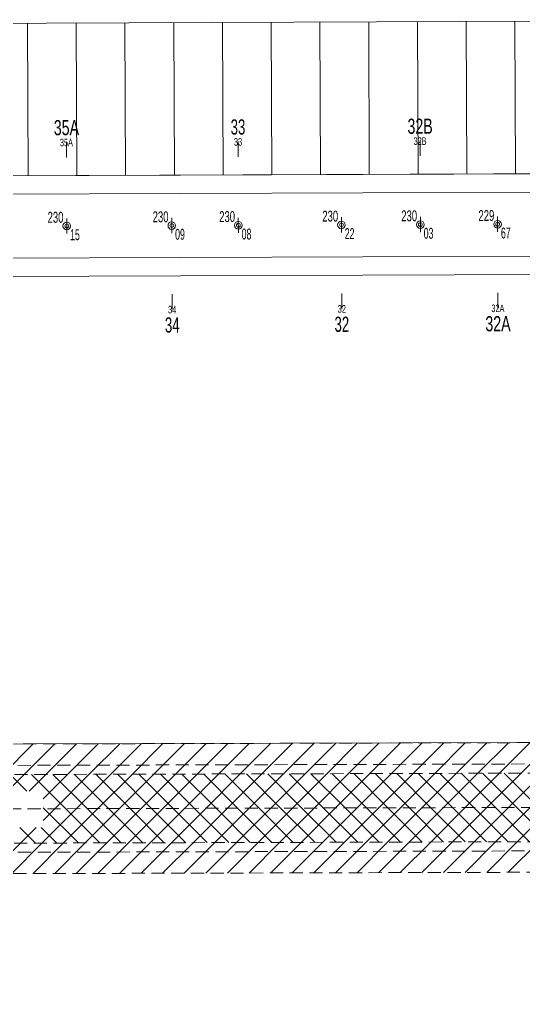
# Model space of a CAD drawing. Header units: metres. Extents: x 69935 to 70534, y 9700 to 9872.
# Drawn here: x 70034 to 70116.7, y 9710 to 9870.6 of the extents above; entities that cross this region are included whole.
import ezdxf
from ezdxf.enums import TextEntityAlignment as Align

# ---------------------------------------------------------------- set-up
doc = ezdxf.new("R2010")
doc.units = ezdxf.units.M
doc.header["$LTSCALE"] = 0.72
doc.linetypes.add('MEDIUM_DASHED', pattern=[4.5, 3, -1.5])
for name, color, linetype, lineweight in [('19', 7, 'Continuous', 13), ('22', 7, 'Continuous', 13), ('23', 7, 'Continuous', 13), ('24', 7, 'Continuous', 13), ('25', 7, 'MEDIUM_DASHED', 13), ('28', 7, 'Continuous', 13), ('3', 7, 'Continuous', 13), ('32', 7, 'Continuous', 13), ('38', 7, 'Continuous', 13), ('39', 7, 'Continuous', 13)]:
    doc.layers.add(name, color=color, linetype=linetype, lineweight=lineweight)
doc.layers.add('31', color=7, linetype='Continuous')

msp = doc.modelspace()

# ---------------------------------------------------------------- linework, layer by layer
at = {"layer": '19'}
for p, q in [((70041.77, 9835.54), (70041.76, 9838.04)), ((70059.01, 9835.61), (70059, 9838.11)), ((70069.93, 9835.65), (70069.92, 9838.15)), ((70086.85, 9835.72), (70086.84, 9838.22)), ((70099.81, 9835.77), (70099.8, 9838.27)), ((70112.48, 9835.82), (70112.47, 9838.32))]:
    msp.add_line(p, q, dxfattribs=at)
for centre in [(70041.7648, 9836.7923), (70059.0047, 9836.8597), (70069.9246, 9836.9023), (70086.8445, 9836.9684), (70099.8044, 9837.0191), (70112.4743, 9837.0686)]:
    msp.add_circle(centre, 0.625, dxfattribs=at)
at = {"layer": '22', "linetype": 'MEDIUM_DASHED'}
msp.add_lwpolyline([(69948.28, 9741.16), (69999.7, 9741.16), (70279.84, 9741.91), (70444.03, 9742.88)], dxfattribs=at)
at = {"layer": '23'}
for p, q in [((70029.55, 9841.99), (70193.97, 9842.64)), ((70194.01, 9832.14), (70029.6, 9831.49))]:
    msp.add_line(p, q, dxfattribs=at)
at = {"layer": '23', "linetype": 'MEDIUM_DASHED'}
for p, q in [((70016.98, 9746.83), (70262.62, 9747.49)), ((70016.92, 9735.58), (70199.35, 9736.07))]:
    msp.add_line(p, q, dxfattribs=at)
at = {"layer": '24'}
msp.add_line((70194.03, 9829.14), (70029.61, 9828.49), dxfattribs=at)
msp.add_lwpolyline([(70193.96, 9845.64), (70029.54, 9844.99), (70011.42, 9844.92), (69991.45, 9824.88), (69991.45, 9806.75), (69991.45, 9759.78)], dxfattribs=at)
at = {"layer": '24', "linetype": 'MEDIUM_DASHED'}
for points in [[(70263.59, 9752.49), (70015.95, 9751.83), (70007.95, 9759.81)], [(70208.38, 9710.01), (70208.38, 9723.09), (70200.38, 9731.07), (70015.95, 9730.58), (70007.95, 9722.56), (70007.95, 9710.01)]]:
    msp.add_lwpolyline(points, dxfattribs=at)
at = {"layer": '25'}
for p, q in [((70017.52, 9748.33), (70261.67, 9748.99)), ((70017.55, 9734.08), (70262.99, 9734.74))]:
    msp.add_line(p, q, dxfattribs=at)
at = {"layer": '28'}
for p, q in [((70031.26, 9746.87), (70036.27, 9751.88)), ((70034.8, 9746.88), (70039.82, 9751.89)), ((70038.35, 9746.89), (70043.36, 9751.9)), ((70041.89, 9746.9), (70046.91, 9751.91)), ((70045.44, 9746.91), (70050.45, 9751.92)), ((70048.98, 9746.92), (70054, 9751.93)), ((70052.53, 9746.93), (70057.54, 9751.94)), ((70056.07, 9746.94), (70061.09, 9751.95)), ((70059.62, 9746.94), (70064.63, 9751.96)), ((70063.16, 9746.95), (70068.18, 9751.97)), ((70066.71, 9746.96), (70071.72, 9751.98)), ((70070.25, 9746.97), (70075.27, 9751.99)), ((70073.8, 9746.98), (70078.81, 9752)), ((70077.34, 9746.99), (70082.36, 9752.01)), ((70080.89, 9747), (70085.9, 9752.02)), ((70084.43, 9747.01), (70089.45, 9752.02)), ((70087.98, 9747.02), (70092.99, 9752.03)), ((70091.52, 9747.03), (70096.54, 9752.04)), ((70095.07, 9747.04), (70100.08, 9752.05)), ((70098.61, 9747.05), (70103.63, 9752.06)), ((70102.16, 9747.06), (70107.17, 9752.07)), ((70105.7, 9747.07), (70110.72, 9752.08)), ((70109.25, 9747.08), (70114.26, 9752.09)), ((70112.79, 9747.09), (70117.81, 9752.1)), ((70116.34, 9747.1), (70121.35, 9752.11)), ((70035.2, 9744.12), (70032.45, 9746.87)), ((70035.58, 9744.12), (70038.35, 9746.89)), ((70041.59, 9741.27), (70035.98, 9746.88)), ((70037.89, 9742.89), (70041.89, 9746.9)), ((70045.11, 9741.28), (70039.5, 9746.89)), ((70048.64, 9741.29), (70043.03, 9746.9)), ((70043.34, 9741.28), (70048.98, 9746.92)), ((70052.16, 9741.3), (70046.55, 9746.91)), ((70046.89, 9741.29), (70052.53, 9746.93)), ((70055.69, 9741.31), (70050.08, 9746.92)), ((70050.43, 9741.3), (70056.07, 9746.94)), ((70059.22, 9741.32), (70053.61, 9746.93)), ((70053.98, 9741.3), (70059.62, 9746.94)), ((70062.74, 9741.33), (70057.13, 9746.94)), ((70057.52, 9741.31), (70063.16, 9746.95)), ((70066.27, 9741.34), (70060.66, 9746.95)), ((70061.07, 9741.32), (70066.71, 9746.96)), ((70069.8, 9741.35), (70064.19, 9746.96)), ((70064.61, 9741.33), (70070.25, 9746.97)), ((70073.32, 9741.36), (70067.71, 9746.97)), ((70068.16, 9741.34), (70073.8, 9746.98)), ((70076.85, 9741.37), (70071.24, 9746.98)), ((70071.7, 9741.35), (70077.34, 9746.99)), ((70080.37, 9741.38), (70074.76, 9746.99)), ((70075.25, 9741.36), (70080.89, 9747)), ((70083.9, 9741.38), (70078.29, 9746.99)), ((70078.79, 9741.37), (70084.43, 9747.01)), ((70087.43, 9741.39), (70081.82, 9747)), ((70082.34, 9741.38), (70087.98, 9747.02)), ((70090.95, 9741.4), (70085.34, 9747.01)), ((70085.88, 9741.39), (70091.52, 9747.03)), ((70094.48, 9741.41), (70088.87, 9747.02)), ((70089.43, 9741.4), (70095.07, 9747.04)), ((70098, 9741.42), (70092.39, 9747.03)), ((70092.97, 9741.41), (70098.61, 9747.05)), ((70101.53, 9741.43), (70095.92, 9747.04)), ((70096.52, 9741.42), (70102.16, 9747.06)), ((70105.06, 9741.44), (70099.45, 9747.05)), ((70100.06, 9741.43), (70105.7, 9747.07)), ((70108.58, 9741.45), (70102.97, 9747.06)), ((70103.61, 9741.44), (70109.25, 9747.08)), ((70112.11, 9741.46), (70106.5, 9747.07)), ((70107.15, 9741.45), (70112.79, 9747.09)), ((70115.63, 9741.47), (70110.02, 9747.08)), ((70110.7, 9741.46), (70116.34, 9747.1)), ((70119.16, 9741.48), (70113.55, 9747.09)), ((70114.24, 9741.47), (70119.88, 9747.11)), ((70037.7, 9735.64), (70043.34, 9741.28)), ((70038.06, 9741.26), (70037.89, 9741.43)), ((70043.67, 9735.65), (70038.06, 9741.26)), ((70041.25, 9735.65), (70046.89, 9741.29)), ((70047.2, 9735.66), (70041.59, 9741.27)), ((70044.79, 9735.66), (70050.43, 9741.3)), ((70050.72, 9735.67), (70045.11, 9741.28)), ((70048.34, 9735.66), (70053.98, 9741.3)), ((70054.25, 9735.68), (70048.64, 9741.29)), ((70051.88, 9735.67), (70057.52, 9741.31)), ((70057.77, 9735.69), (70052.16, 9741.3)), ((70055.43, 9735.68), (70061.07, 9741.32)), ((70061.3, 9735.7), (70055.69, 9741.31)), ((70058.97, 9735.69), (70064.61, 9741.33)), ((70064.83, 9735.71), (70059.22, 9741.32)), ((70062.52, 9735.7), (70068.16, 9741.34)), ((70068.35, 9735.72), (70062.74, 9741.33)), ((70066.06, 9735.71), (70071.7, 9741.35)), ((70071.88, 9735.73), (70066.27, 9741.34)), ((70069.61, 9735.72), (70075.25, 9741.36)), ((70075.41, 9735.74), (70069.8, 9741.35)), ((70073.15, 9735.73), (70078.79, 9741.37)), ((70078.93, 9735.75), (70073.32, 9741.36)), ((70076.7, 9735.74), (70082.34, 9741.38)), ((70082.46, 9735.76), (70076.85, 9741.37)), ((70080.24, 9735.75), (70085.88, 9741.39)), ((70085.98, 9735.77), (70080.37, 9741.38)), ((70083.79, 9735.76), (70089.43, 9741.4)), ((70089.51, 9735.77), (70083.9, 9741.38)), ((70087.33, 9735.77), (70092.97, 9741.41)), ((70093.04, 9735.78), (70087.43, 9741.39)), ((70090.88, 9735.78), (70096.52, 9741.42)), ((70096.56, 9735.79), (70090.95, 9741.4)), ((70094.42, 9735.79), (70100.06, 9741.43)), ((70100.09, 9735.8), (70094.48, 9741.41)), ((70097.97, 9735.8), (70103.61, 9741.44)), ((70103.61, 9735.81), (70098, 9741.42)), ((70101.51, 9735.81), (70107.15, 9741.45)), ((70107.14, 9735.82), (70101.53, 9741.43)), ((70105.06, 9735.82), (70110.7, 9741.46)), ((70110.67, 9735.83), (70105.06, 9741.44)), ((70114.19, 9735.84), (70108.58, 9741.45)), ((70108.6, 9735.83), (70114.24, 9741.47)), ((70117.72, 9735.85), (70112.11, 9741.46)), ((70112.15, 9735.84), (70117.79, 9741.48)), ((70121.24, 9735.86), (70115.63, 9741.47)), ((70115.69, 9735.84), (70121.33, 9741.48)), ((70036.62, 9735.63), (70034.05, 9738.2)), ((70034.16, 9735.63), (70036.73, 9738.2)), ((70040.14, 9735.64), (70037.59, 9738.2)), ((70029.14, 9730.61), (70034.16, 9735.63)), ((70032.69, 9730.62), (70037.7, 9735.64)), ((70036.23, 9730.63), (70041.25, 9735.65)), ((70039.78, 9730.64), (70044.79, 9735.66)), ((70043.32, 9730.65), (70048.34, 9735.66)), ((70046.87, 9730.66), (70051.88, 9735.67)), ((70050.41, 9730.67), (70055.43, 9735.68)), ((70053.96, 9730.68), (70058.97, 9735.69)), ((70057.5, 9730.69), (70062.52, 9735.7)), ((70061.05, 9730.7), (70066.06, 9735.71)), ((70064.59, 9730.71), (70069.61, 9735.72)), ((70068.14, 9730.72), (70073.15, 9735.73)), ((70071.68, 9730.73), (70076.7, 9735.74)), ((70075.23, 9730.74), (70080.24, 9735.75)), ((70078.77, 9730.75), (70083.79, 9735.76)), ((70082.32, 9730.76), (70087.33, 9735.77)), ((70085.86, 9730.77), (70090.88, 9735.78)), ((70089.41, 9730.77), (70094.42, 9735.79)), ((70092.95, 9730.78), (70097.97, 9735.8)), ((70096.5, 9730.79), (70101.51, 9735.81)), ((70100.04, 9730.8), (70105.06, 9735.82)), ((70103.59, 9730.81), (70108.6, 9735.83)), ((70107.13, 9730.82), (70112.15, 9735.84)), ((70110.68, 9730.83), (70115.69, 9735.84)), ((70114.22, 9730.84), (70119.24, 9735.85))]:
    msp.add_line(p, q, dxfattribs=at)
for points in [[(70023.52, 9735.6), (70029.16, 9741.24), (70034.8, 9746.88)], [(70037.89, 9739.36), (70039.8, 9741.27), (70045.44, 9746.91)]]:
    msp.add_lwpolyline(points, dxfattribs=at)
at = {"layer": '3'}
for p, q in [((70041.71, 9850.54), (70041.72, 9848.04)), ((70069.87, 9850.65), (70069.88, 9848.15)), ((70099.75, 9850.77), (70099.76, 9848.27)), ((70059.06, 9823.11), (70059.05, 9825.61)), ((70086.9, 9823.22), (70086.89, 9825.72)), ((70112.53, 9823.32), (70112.52, 9825.82))]:
    msp.add_line(p, q, dxfattribs=at)
at = {"layer": '32'}
for p, q in [((70035.32, 9870.02), (70035.42, 9845.02)), ((70043.32, 9870.05), (70043.42, 9845.05)), ((70051.32, 9870.08), (70051.42, 9845.08)), ((70059.32, 9870.11), (70059.42, 9845.11)), ((70067.32, 9870.14), (70067.42, 9845.14)), ((70075.32, 9870.17), (70075.42, 9845.17)), ((70083.32, 9870.2), (70083.42, 9845.21)), ((70091.32, 9870.24), (70091.42, 9845.24)), ((70099.32, 9870.27), (70099.42, 9845.27)), ((70107.32, 9870.3), (70107.42, 9845.3)), ((70115.32, 9870.33), (70115.42, 9845.33)), ((70193.96, 9845.64), (70011.42, 9844.92)), ((70029.61, 9828.49), (70194.03, 9829.14))]:
    msp.add_line(p, q, dxfattribs=at)
for points in [[(70011.32, 9869.92), (70187.32, 9870.61), (70195.32, 9870.62), (70207.34, 9869.59), (70218.48, 9867.02), (70229.16, 9862.93), (70237.84, 9858.37), (70250.51, 9851.35)], [(70271.59, 9779.42), (70271.59, 9760.51), (70263.59, 9752.49), (70015.95, 9751.83), (70007.95, 9759.81)]]:
    msp.add_lwpolyline(points, dxfattribs=at)
at = {"layer": '38'}
for p, q in [((70041.72, 9849.29), (70041.72, 9848.04)), ((70069.88, 9849.4), (70069.88, 9848.15)), ((70099.76, 9849.52), (70099.76, 9848.27)), ((70059.05, 9824.36), (70059.05, 9825.61)), ((70086.89, 9824.47), (70086.89, 9825.72)), ((70112.52, 9824.57), (70112.52, 9825.82))]:
    msp.add_line(p, q, dxfattribs=at)
at = {"layer": '39'}
for p, q in [((70041.77, 9836.17), (70041.76, 9837.42)), ((70059.01, 9836.23), (70059, 9837.48)), ((70069.93, 9836.28), (70069.92, 9837.53)), ((70086.85, 9836.34), (70086.84, 9837.59)), ((70099.81, 9836.39), (70099.8, 9837.64)), ((70112.48, 9836.44), (70112.47, 9837.69))]:
    msp.add_line(p, q, dxfattribs=at)
for centre in [(70112.4743, 9837.0686), (70041.7648, 9836.7923), (70059.0047, 9836.8597), (70069.9246, 9836.9023), (70086.8445, 9836.9684), (70099.8044, 9837.0191)]:
    msp.add_circle(centre, 0.3125, dxfattribs=at)

# ---------------------------------------------------------------- texts
at = {"layer": '3'}
for s, width, p in [('35A', 0.7, (70041.7151, 9851.6681)), ('33', 0.65, (70069.8701, 9851.7749)), ('32B', 0.7, (70099.7551, 9851.8981)), ('34', 0.65, (70059.0801, 9819.3249)), ('32', 0.65, (70086.9151, 9819.4348)), ('32A', 0.7, (70112.5401, 9819.5281))]:
    msp.add_text(s, height=2.49, rotation=0.224, dxfattribs=dict(at, width=width)).set_placement(p, align=Align.CENTER)
at = {"layer": '31', "width": 0.65}
for s, p in [('230', (70041.223, 9837.3301)), ('230', (70058.463, 9837.4001)), ('230', (70069.383, 9837.4401)), ('230', (70086.303, 9837.5101)), ('230', (70099.263, 9837.5601)), ('229', (70111.933, 9837.61))]:
    msp.add_text(s, height=1.79, rotation=0.224, dxfattribs=at).set_placement(p, align=Align.RIGHT)
at = {"layer": '31', "width": 0.6}
for s, p in [('15', (70042.31, 9834.46)), ('09', (70059.55, 9834.53)), ('08', (70070.47, 9834.57)), ('22', (70087.39, 9834.64)), ('03', (70100.35, 9834.69)), ('67', (70113.02, 9834.74))]:
    msp.add_text(s, height=1.79, rotation=0.224, dxfattribs=at).set_placement(p)
at = {"layer": '38'}
for s, width, p in [('35A', 0.7, (70041.7126, 9849.854)), ('33', 0.65, (70069.8776, 9849.9625)), ('32B', 0.7, (70099.7526, 9850.084)), ('34', 0.65, (70059.0676, 9822.4625)), ('32', 0.65, (70086.9076, 9822.5724)), ('32A', 0.7, (70112.5276, 9822.6741))]:
    msp.add_text(s, height=1.24, rotation=0.224, dxfattribs=dict(at, width=width)).set_placement(p, align=Align.CENTER)

doc.saveas('drawing.dxf')
